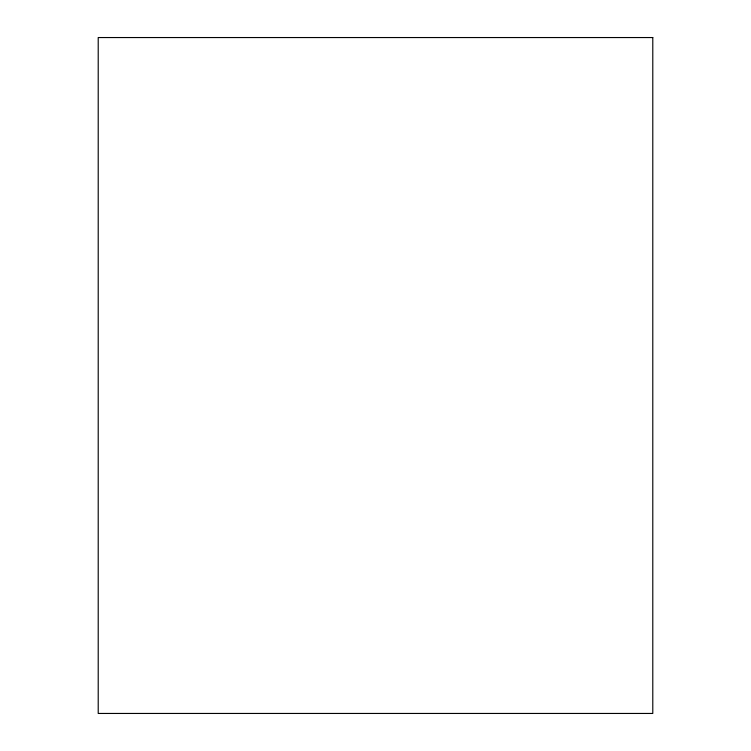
<?xml version="1.0" encoding="UTF-8"?>
<svg xmlns="http://www.w3.org/2000/svg" width="751" height="751" viewBox="0 0 751 751"><rect width="100%" height="100%" fill="white"/><g stroke="black" fill="none" stroke-linecap="round" stroke-linejoin="round"><path stroke-width="1.13" d="M652.788 37.55L98.212 37.55L98.212 713.45L652.788 713.45L652.788 37.55"/></g></svg>
